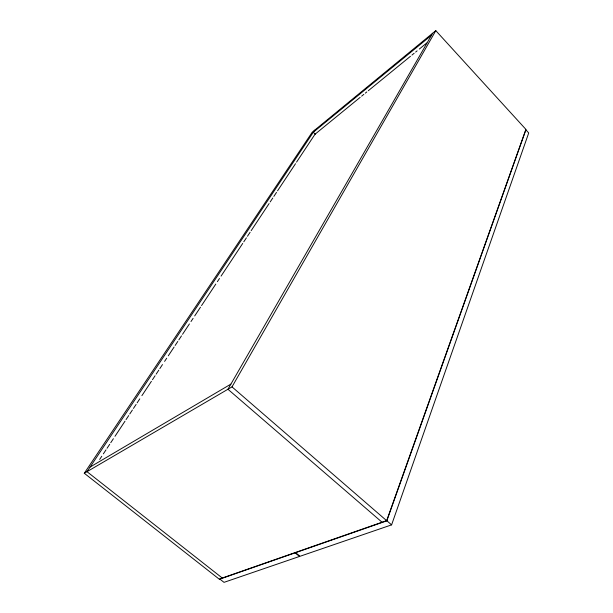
<?xml version="1.0" encoding="UTF-8"?>
<svg xmlns="http://www.w3.org/2000/svg" width="613" height="613" viewBox="0 0 613 613"><rect width="100%" height="100%" fill="white"/><g stroke="black" fill="none" stroke-linecap="round" stroke-linejoin="round"><path stroke-width="0.92" d="M525.456 130.638L386.68 520.613L295.351 552.512L299.972 556.298L391.6 524.866L528.712 132.96L525.778 129.741M386.826 520.835L526.008 129.496L435.805 30.65L312.239 132.178L84.287 473.259L219.37 579.27L386.826 520.835L232.005 386.88L84.287 473.259M232.005 386.88L435.805 30.65M432.64 33.248L227.944 389.255L382.274 522.422M99.674 459.428L101.789 456.241M103.367 453.85L106.011 449.865M107.06 448.272L109.704 444.287M110.761 442.693L113.397 438.709M114.983 436.318L125.014 421.169M126.063 419.576L128.707 415.591M129.757 413.997L132.4 410.013M133.458 408.419L136.094 404.434M137.151 402.841L139.787 398.848M141.902 395.661L151.403 381.317M152.461 379.723L155.097 375.738M156.154 374.145L158.79 370.16M159.847 368.566L162.483 364.574M164.598 361.386L166.713 358.199M168.291 355.808L174.1 347.042M175.157 345.448L177.793 341.464M178.85 339.87L181.486 335.886M182.544 334.292L189.409 323.925M190.988 321.534L193.103 318.346M194.681 315.956L200.489 307.19M201.547 305.596L215.799 284.072M217.385 281.681L219.492 278.494M221.078 276.103L242.717 243.422M243.775 241.829L246.411 237.844M247.468 236.25L250.104 232.266M251.161 230.672L269.107 203.57M270.164 201.976L272.808 197.991M273.858 196.398L276.501 192.405M277.559 190.812L295.504 163.717M296.554 162.123L315.028 134.224L360.16 97.367M314.684 130.171L87 471.673L222.481 578.182M431.498 35.24L313.312 132.216L315.335 134.232M361.639 96.157L363.854 94.348M365.333 93.138L366.812 91.935M368.298 90.724L410.465 56.289M411.944 55.078L414.158 53.262M415.637 52.059L417.116 50.848M419.338 49.04L426.74 42.994M90.073 467.075L230.902 384.113M386.68 520.613L391.6 524.866M294.937 552.658L219.669 578.94L224.013 582.35L299.55 556.443L294.937 552.658"/></g></svg>
